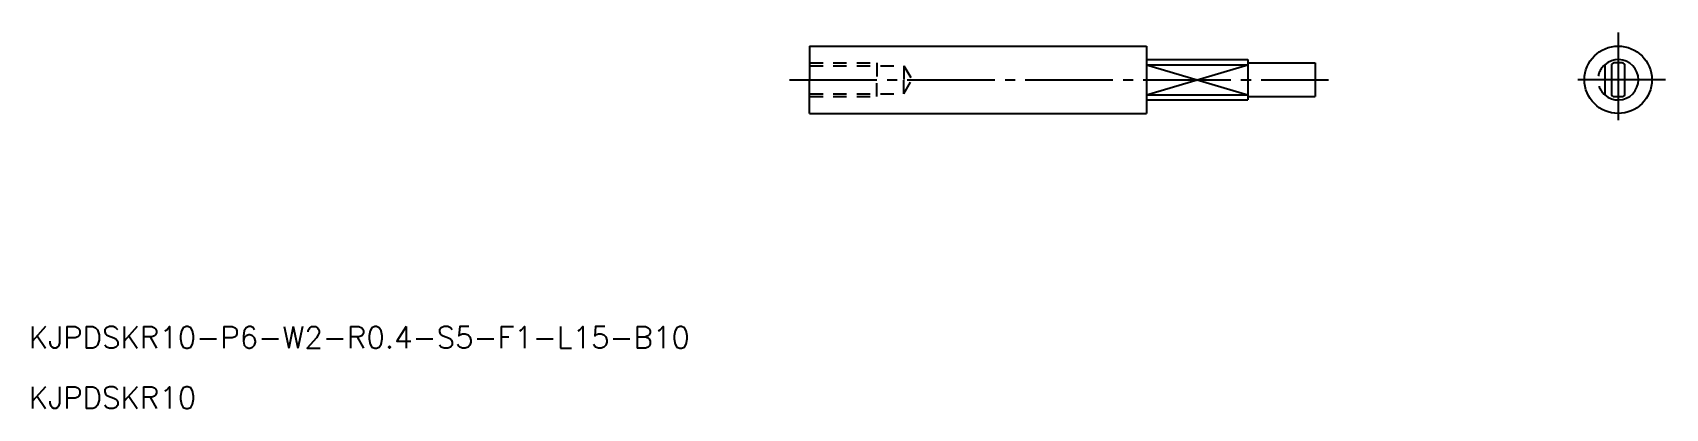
# Model space of a CAD drawing. Extents: x -39 to 203, y 136 to 192.
import ezdxf

# ---------------------------------------------------------------- set-up
doc = ezdxf.new("R2010")
doc.units = 0
doc.linetypes.add('CENTER', pattern=[17.5, 13, -1.5, 1.5, -1.5])
doc.linetypes.add('DASHED', pattern=[3.5, 2, -1.5])
doc.layers.get('0').update_dxf_attribs({"linetype": 'CONTINUOUS'})
doc.layers.add('CENTER', color=1, linetype='CENTER')
doc.styles.get("Standard").update_dxf_attribs({"font": 'txt.shx', "bigfont": '@extfont2.shx'})

msp = doc.modelspace()

# ---------------------------------------------------------------- linework, layer by layer
at = {"color": 7, "linetype": 'CONTINUOUS'}
for p, q in [((76.06, 189.99), (126.06, 189.99)), ((76.06, 189.99), (76.06, 184.99)), ((126.06, 189.99), (126.06, 179.99)), ((126.06, 187.99), (141.06, 187.99)), ((126.06, 187.22), (141.06, 187.22)), ((141.06, 187.99), (141.06, 181.99)), ((141.06, 187.49), (151.06, 187.49)), ((151.06, 187.49), (151.06, 182.49)), ((194.02, 187.22), (194.02, 182.75)), ((195.02, 187.09), (195.02, 182.89)), ((196.62, 187.49), (195.42, 187.49)), ((197.02, 182.89), (197.02, 187.09)), ((76.06, 179.99), (76.06, 184.99)), ((126.06, 182.75), (141.06, 182.75)), ((126.06, 181.99), (141.06, 181.99)), ((141.06, 182.49), (151.06, 182.49)), ((195.42, 182.49), (196.62, 182.49)), ((76.06, 179.99), (126.06, 179.99))]:
    msp.add_line(p, q, dxfattribs=at)
at = {"color": 3, "linetype": 'DASHED'}
for p, q in [((76.06, 187.49), (86.06, 187.49)), ((76.06, 187.05), (90.06, 187.05)), ((86.06, 187.49), (86.06, 184.99)), ((90.06, 187.05), (91.25, 184.99)), ((90.06, 187.05), (90.06, 184.99)), ((86.06, 182.49), (86.06, 184.99)), ((90.06, 182.92), (90.06, 184.99)), ((90.06, 182.92), (91.25, 184.99)), ((76.06, 182.92), (90.06, 182.92)), ((76.06, 182.49), (86.06, 182.49))]:
    msp.add_line(p, q, dxfattribs=at)
at = {"color": 3, "linetype": 'CONTINUOUS'}
for p, q in [((126.06, 187.22), (141.06, 182.75)), ((126.06, 182.75), (141.06, 187.22))]:
    msp.add_line(p, q, dxfattribs=at)
at = {"color": 7, "linetype": 'CONTINUOUS'}
msp.add_circle((196.02, 184.99), 5, dxfattribs=at)
at = {"color": 3, "linetype": 'DASHED'}
msp.add_arc((196.02, 184.99), 3, 131.8103, 228.1897, dxfattribs=at)
at = {"color": 7, "linetype": 'CONTINUOUS'}
for centre, radius, start, end in [((196.02, 184.99), 3, 228.1897, 131.8103), ((195.42, 187.09), 0.4, 90, 180), ((196.62, 187.09), 0.4, 0, 90), ((195.42, 182.89), 0.4, 180, 270), ((196.62, 182.89), 0.4, 270, 0)]:
    msp.add_arc(centre, radius, start, end, dxfattribs=at)
at = {"layer": 'CENTER', "color": 1, "linetype": 'CENTER'}
for p, q in [((196.02, 191.99), (196.02, 177.99)), ((196.02, 190.99), (196.02, 178.99)), ((73.06, 184.99), (153.06, 184.99)), ((203.02, 184.99), (189.02, 184.99))]:
    msp.add_line(p, q, dxfattribs=at)

# ---------------------------------------------------------------- texts
at = {"color": 7, "linetype": 'CONTINUOUS'}
for s, p in [('KJPDSKR10-P6-W2-R0.4-S5-F1-L15-B10', (-39.75, 145.13)), ('KJPDSKR10', (-39.75, 136.2))]:
    msp.add_text(s, height=3.2, dxfattribs=at).set_placement(p)

doc.saveas('drawing.dxf')
